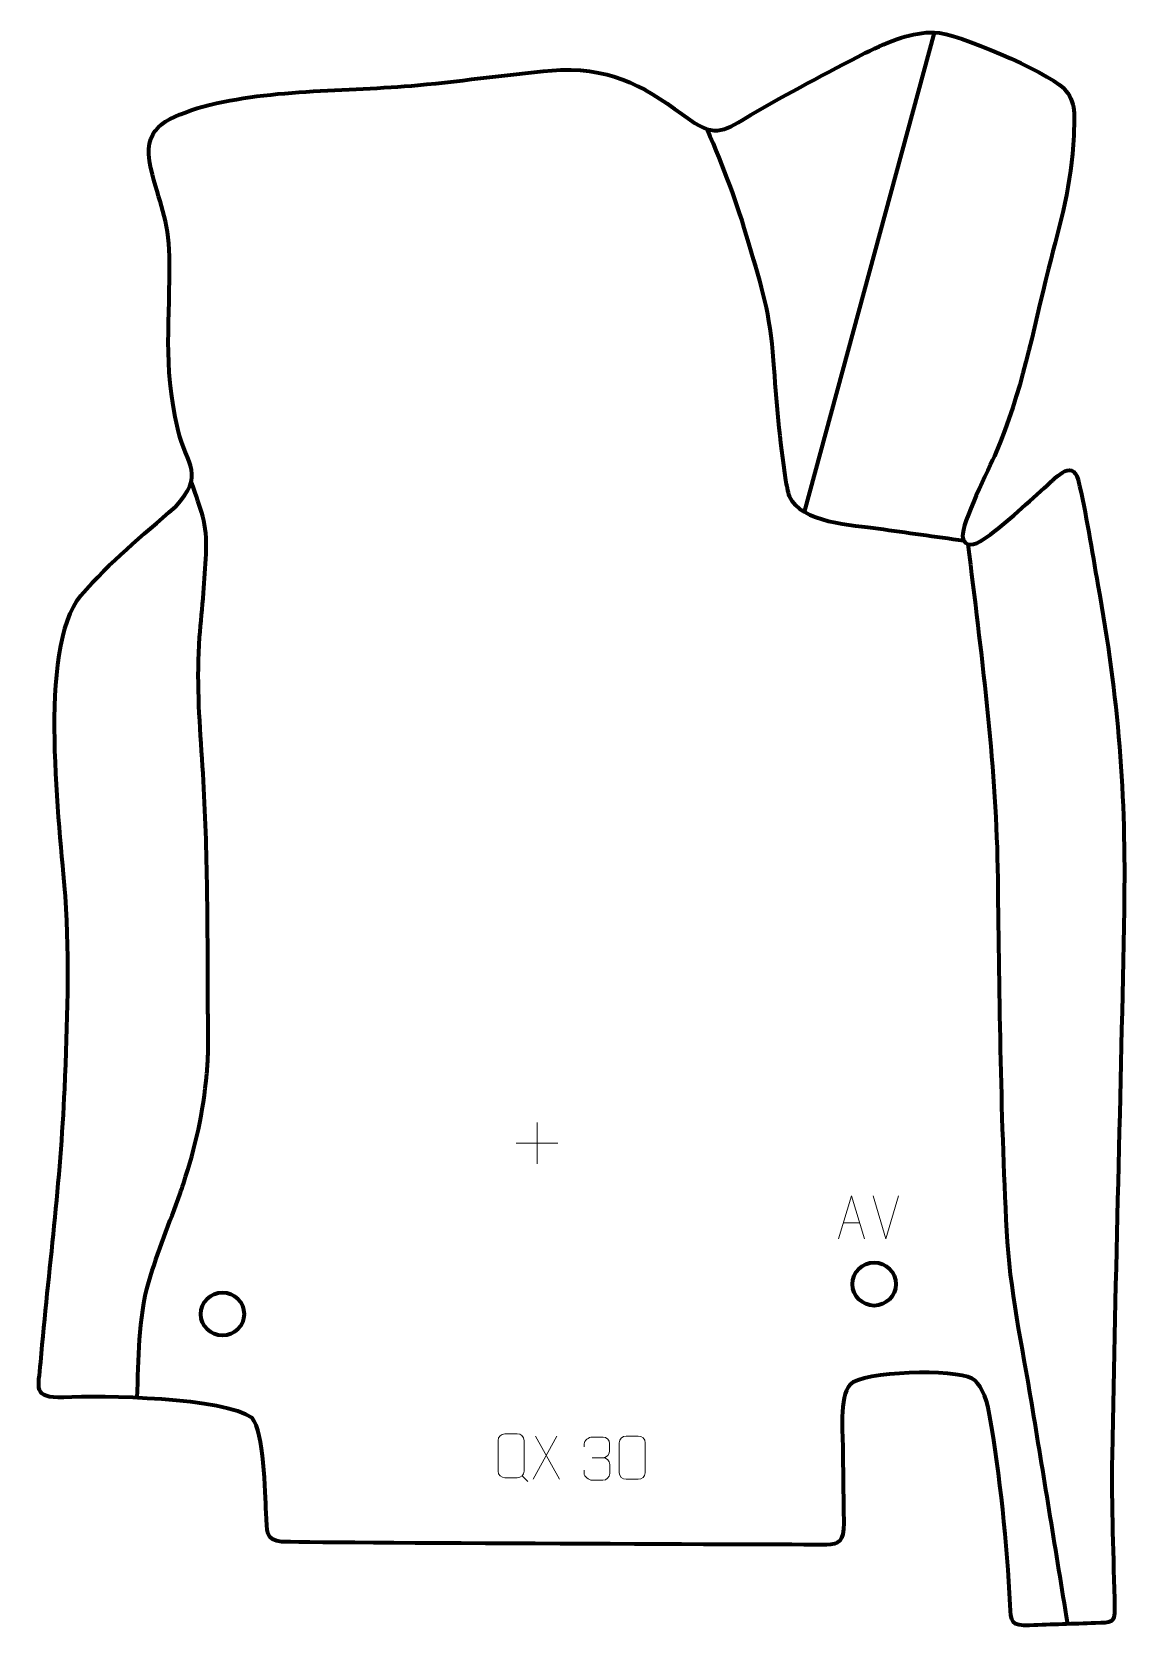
# Model space of a CAD drawing. Header units: millimetres. Extents: x -617 to 15, y 15 to 936.
import ezdxf

# ---------------------------------------------------------------- set-up
doc = ezdxf.new("R2010")
doc.units = ezdxf.units.MM
doc.header["$MEASUREMENT"] = 0
doc.layers.add('layer 2', color=7, linetype='Continuous')
doc.layers.add('layer 3', color=7, linetype='Continuous')

msp = doc.modelspace()

# ---------------------------------------------------------------- linework, layer by layer
at = {"layer": 'layer 2', "color": 142, "lineweight": 200}
for centre in [(-130.2747, 212.3551), (-507.174, 195.0245)]:
    msp.add_ellipse(centre, major_axis=(0, 12.5), ratio=1, dxfattribs=at)
at = {"layer": 'layer 2', "color": 142, "lineweight": 158}
msp.add_open_spline([(-170.5684, 658.8043), (-170.5684, 658.8043), (-95.3629, 936.087), (-95.3629, 936.087)], degree=3, dxfattribs=at)
for points, knots in [([(-227.0382, 880.2541), (-217.2712, 857.4608), (-209.8986, 838.194), (-202.9159, 814.324), (-202.9159, 814.324), (-195.3125, 788.3322), (-190.6245, 773.9605), (-188.6263, 746.324), (-188.6263, 746.324), (-186.9483, 723.1166), (-185.0262, 700.2098), (-181.4656, 677.1942), (-181.4656, 677.1942), (-181.0125, 674.383), (-180.41, 670.5559), (-179.3798, 667.9085), (-179.3798, 667.9085), (-172.7463, 652.6068), (-142.4179, 651.194), (-127.9312, 649.2298), (-127.9312, 649.2298), (-111.4447, 646.9199), (-94.9582, 644.6105), (-78.4717, 642.3009)], [0, 0, 0, 0, 0.14285714, 0.14285714, 0.14285714, 0.14285714, 0.28571429, 0.28571429, 0.28571429, 0.28571429, 0.42857143, 0.42857143, 0.42857143, 0.42857143, 0.57142857, 0.57142857, 0.57142857, 0.57142857, 0.71428571, 0.71428571, 0.71428571, 0.71428571, 1, 1, 1, 1]), ([(-556.5934, 146.5618), (-555.327, 169.0037), (-556.0945, 191.9361), (-549.7689, 213.7082), (-549.7689, 213.7082), (-544.7523, 230.9748), (-537.7328, 247.7347), (-531.6963, 264.6649), (-531.6963, 264.6649), (-531.0413, 266.5291), (-530.4048, 268.3897), (-529.783, 270.2652), (-529.783, 270.2652), (-522.6468, 292.0517), (-518.3234, 311.1679), (-516.2099, 334.0595), (-516.2099, 334.0595), (-515.8725, 337.852), (-515.6528, 341.5712), (-515.5228, 345.3755), (-515.5228, 345.3755), (-515.3921, 349.8455), (-515.3833, 354.2885), (-515.4153, 358.7594), (-515.4153, 358.7594), (-515.4374, 361.0915), (-515.4703, 363.423), (-515.5041, 365.7549), (-515.5041, 365.7549), (-515.5784, 370.7087), (-515.642, 375.6549), (-515.6578, 380.6095), (-515.6578, 380.6095), (-515.6654, 425.8414), (-515.9235, 470.8808), (-518.912, 516.0399), (-518.912, 516.0399), (-520.5852, 539.8098), (-522.0685, 562.4776), (-520.415, 586.344), (-520.415, 586.344), (-519.6981, 594.899), (-518.7726, 603.4263), (-518.1011, 611.988), (-518.1011, 611.988), (-517.5306, 619.494), (-517.0449, 626.9787), (-516.6793, 634.4978), (-516.6793, 634.4978), (-515.8259, 653.2534), (-519.5592, 659.3906), (-525.2411, 676.3934)], [0, 0, 0, 0, 0.07142857, 0.07142857, 0.07142857, 0.07142857, 0.14285714, 0.14285714, 0.14285714, 0.14285714, 0.21428571, 0.21428571, 0.21428571, 0.21428571, 0.28571429, 0.28571429, 0.28571429, 0.28571429, 0.35714286, 0.35714286, 0.35714286, 0.35714286, 0.42857143, 0.42857143, 0.42857143, 0.42857143, 0.5, 0.5, 0.5, 0.5, 0.57142857, 0.57142857, 0.57142857, 0.57142857, 0.64285714, 0.64285714, 0.64285714, 0.64285714, 0.71428571, 0.71428571, 0.71428571, 0.71428571, 0.78571429, 0.78571429, 0.78571429, 0.78571429, 0.85714286, 0.85714286, 0.85714286, 0.85714286, 1, 1, 1, 1]), ([(-76.0292, 640.1214), (-68.5142, 577.7359), (-60.053, 515.9201), (-58.926, 452.9673), (-58.926, 452.9673), (-57.9936, 382.9463), (-57.3546, 313.0748), (-53.7603, 243.1116), (-53.7603, 243.1116), (-51.9838, 209.2745), (-44.8951, 176.7565), (-39.296, 143.4719), (-39.296, 143.4719), (-32.5919, 102.3779), (-25.8866, 61.2842), (-19.1818, 20.1904), (-19.1818, 20.1904), (-19.1818, 20.1904), (-18.4548, 15.7345), (-18.4548, 15.7345)], [0, 0, 0, 0, 0.16666667, 0.16666667, 0.16666667, 0.16666667, 0.33333333, 0.33333333, 0.33333333, 0.33333333, 0.5, 0.5, 0.5, 0.5, 0.66666667, 0.66666667, 0.66666667, 0.66666667, 1, 1, 1, 1])]:
    msp.add_open_spline(points, degree=3, knots=knots, dxfattribs=at)
at = {"layer": 'layer 2', "color": 250, "lineweight": 9}
for points in [[(-325.2386, 305.8161), (-325.2386, 305.8161), (-325.2386, 281.8382), (-325.2386, 281.8382)], [(-337.2275, 293.8271), (-337.2275, 293.8271), (-313.2496, 293.8271), (-313.2496, 293.8271)], [(-123.4817, 238.4838), (-123.4817, 238.4838), (-130.8035, 263.4374), (-130.8035, 263.4374)], [(-116.1598, 263.4374), (-116.1598, 263.4374), (-123.4816, 238.4838), (-123.4816, 238.4838)], [(-148.1186, 247.7405), (-148.1186, 247.7405), (-138.6229, 247.7405), (-138.6229, 247.7405)], [(-313.809, 124.4548), (-313.809, 124.4548), (-327.5496, 99.559), (-327.5496, 99.559)], [(-326.095, 124.4548), (-326.095, 124.4548), (-312.3544, 99.5013), (-312.3544, 99.5013)], [(-293.285, 111.9396), (-293.285, 111.9396), (-287.0886, 111.9396), (-287.0886, 111.9396)], [(-333.8779, 101.4304), (-333.8779, 101.4304), (-330.6677, 98.2235), (-330.6677, 98.2235)]]:
    msp.add_open_spline(points, degree=3, dxfattribs=at)
for points, knots in [([(-150.8412, 238.4911), (-150.8412, 238.4911), (-143.4702, 263.4446), (-143.4702, 263.4446), (-143.4702, 263.4446), (-143.4702, 263.4446), (-135.9003, 238.4911), (-135.9003, 238.4911)], [0, 0, 0, 0, 0.33333333, 0.33333333, 0.33333333, 0.33333333, 1, 1, 1, 1]), ([(-343.808, 125.7318), (-341.4402, 125.7318), (-339.0722, 125.7318), (-336.7042, 125.7318), (-336.7042, 125.7318), (-334.7224, 125.768), (-332.6951, 124.2495), (-332.668, 121.7679), (-332.668, 121.7679), (-332.6683, 115.9173), (-332.6683, 110.0664), (-332.668, 104.215), (-332.668, 104.215), (-332.8102, 101.8497), (-334.5177, 100.3434), (-336.7042, 100.3324), (-336.7042, 100.3324), (-339.0782, 100.3329), (-341.452, 100.3329), (-343.8255, 100.3324), (-343.8255, 100.3324), (-345.7854, 100.2252), (-347.7932, 102.1437), (-347.7817, 104.1974), (-347.7817, 104.1974), (-347.7814, 110.0714), (-347.7814, 115.9452), (-347.7817, 121.8186), (-347.7817, 121.8186), (-347.7774, 123.9952), (-345.9992, 125.7455), (-343.808, 125.7318)], [0, 0, 0, 0, 0.11111111, 0.11111111, 0.11111111, 0.11111111, 0.22222222, 0.22222222, 0.22222222, 0.22222222, 0.33333333, 0.33333333, 0.33333333, 0.33333333, 0.44444444, 0.44444444, 0.44444444, 0.44444444, 0.55555556, 0.55555556, 0.55555556, 0.55555556, 0.66666667, 0.66666667, 0.66666667, 0.66666667, 0.77777778, 0.77777778, 0.77777778, 0.77777778, 1, 1, 1, 1]), ([(-297.9947, 118.1848), (-297.9947, 118.1848), (-297.9947, 120.042), (-297.9947, 120.042), (-297.9947, 120.042), (-298.009, 121.7839), (-295.3445, 123.902), (-293.2854, 123.8793), (-293.2854, 123.8793), (-291.2213, 123.8793), (-289.1573, 123.8793), (-287.0936, 123.8793), (-287.0936, 123.8793), (-284.8991, 123.8881), (-283.3008, 122.0413), (-283.2564, 120.1292), (-283.2564, 120.1292), (-283.2568, 118.6941), (-283.2568, 117.259), (-283.2564, 115.8235), (-283.2564, 115.8235), (-283.305, 114.17), (-284.9076, 111.94), (-287.1059, 111.95), (-287.1059, 111.95), (-284.9022, 111.9388), (-283.2942, 110.1356), (-283.2402, 108.0761), (-283.2402, 108.0761), (-283.2406, 106.2914), (-283.2406, 104.5067), (-283.2402, 102.7216), (-283.2402, 102.7216), (-283.2301, 100.6602), (-285.285, 98.8971), (-287.1059, 98.9052), (-287.1059, 98.9052), (-289.1712, 98.9055), (-291.2364, 98.9055), (-293.302, 98.9052), (-293.302, 98.9052), (-295.4706, 98.9167), (-298.0016, 101.3169), (-298.0202, 102.7787), (-298.0202, 102.7787), (-298.0202, 102.7787), (-298.0202, 104.6873), (-298.0202, 104.6873)], [0, 0, 0, 0, 0.07692308, 0.07692308, 0.07692308, 0.07692308, 0.15384615, 0.15384615, 0.15384615, 0.15384615, 0.23076923, 0.23076923, 0.23076923, 0.23076923, 0.30769231, 0.30769231, 0.30769231, 0.30769231, 0.38461538, 0.38461538, 0.38461538, 0.38461538, 0.46153846, 0.46153846, 0.46153846, 0.46153846, 0.53846154, 0.53846154, 0.53846154, 0.53846154, 0.61538462, 0.61538462, 0.61538462, 0.61538462, 0.69230769, 0.69230769, 0.69230769, 0.69230769, 0.76923077, 0.76923077, 0.76923077, 0.76923077, 0.84615385, 0.84615385, 0.84615385, 0.84615385, 1, 1, 1, 1]), ([(-273.7675, 124.4389), (-271.4014, 124.4389), (-269.0349, 124.4389), (-266.6684, 124.4389), (-266.6684, 124.4389), (-264.6879, 124.4745), (-262.6619, 122.9802), (-262.6348, 120.5381), (-262.6348, 120.5381), (-262.6352, 114.7807), (-262.6352, 109.0229), (-262.6348, 103.2647), (-262.6348, 103.2647), (-262.7769, 100.9371), (-264.4833, 99.4548), (-266.6684, 99.444), (-266.6684, 99.444), (-269.0408, 99.4444), (-271.4132, 99.4444), (-273.7852, 99.444), (-273.7852, 99.444), (-275.7437, 99.3384), (-277.7501, 101.2263), (-277.7387, 103.2473), (-277.7387, 103.2473), (-277.7383, 109.0279), (-277.7383, 114.8082), (-277.7387, 120.588), (-277.7387, 120.588), (-277.7344, 122.73), (-275.9573, 124.4525), (-273.7675, 124.4389)], [0, 0, 0, 0, 0.11111111, 0.11111111, 0.11111111, 0.11111111, 0.22222222, 0.22222222, 0.22222222, 0.22222222, 0.33333333, 0.33333333, 0.33333333, 0.33333333, 0.44444444, 0.44444444, 0.44444444, 0.44444444, 0.55555556, 0.55555556, 0.55555556, 0.55555556, 0.66666667, 0.66666667, 0.66666667, 0.66666667, 0.77777778, 0.77777778, 0.77777778, 0.77777778, 1, 1, 1, 1])]:
    msp.add_open_spline(points, degree=3, knots=knots, dxfattribs=at)
at = {"layer": 'layer 3', "color": 242, "lineweight": 158}
msp.add_open_spline([(-157.7333, 61.599), (-150.9218, 61.7019), (-147.6877, 63.6232), (-147.8561, 74.0926), (-147.8561, 74.0926), (-148.0794, 87.9741), (-148.3316, 101.5713), (-148.358, 115.4767), (-148.358, 115.4767), (-148.4335, 124.6961), (-150.5137, 147.304), (-144.299, 154.1273), (-144.299, 154.1273), (-136.9048, 162.2455), (-83.5954, 163.1304), (-73.7833, 157.809), (-73.7833, 157.809), (-69.0343, 154.7677), (-65.8057, 148.6491), (-63.4814, 136.7892), (-63.4814, 136.7892), (-57.5375, 101.7805), (-53.2688, 62.3121), (-51.6373, 26.8444), (-51.6373, 26.8444), (-51.2618, 16.7786), (-50.8789, 14.5653), (-40.3481, 15.0039), (-40.3481, 15.0039), (-27.6261, 15.5339), (-15.0276, 15.7643), (-2.3537, 16.287), (-2.3537, 16.287), (7.0368, 16.6912), (8.9153, 15.8532), (8.7426, 24.8774), (8.7426, 24.8774), (8.1775, 54.4102), (6.8733, 83.7245), (7.2996, 113.2989), (7.2996, 113.2989), (9.2114, 218.5001), (12.3648, 323.7128), (14.2384, 428.9442), (14.2384, 428.9442), (15.4398, 494.9913), (10.9402, 551.553), (-0.8788, 616.5515), (-0.8788, 616.5515), (-4.4802, 636.468), (-7.5968, 657.947), (-12.3209, 677.4533), (-12.3209, 677.4533), (-16.0446, 690.0816), (-26.1777, 677.5788), (-31.7611, 672.6703), (-31.7611, 672.6703), (-42.6867, 663.0654), (-55.7707, 650.5248), (-67.5442, 642.621), (-67.5442, 642.621), (-71.6494, 639.9283), (-78.251, 637.4492), (-79.1244, 644.7644), (-79.1244, 644.7644), (-79.9606, 651.7674), (-63.6983, 684.3571), (-59.9171, 692.9532), (-59.9171, 692.9532), (-44.9371, 727.99), (-38.5986, 762.873), (-29.4432, 799.5284), (-29.4432, 799.5284), (-22.5064, 827.0158), (-16.1379, 847.6256), (-14.881, 876.3945), (-14.881, 876.3945), (-14.5063, 886.6202), (-13.0429, 896.1691), (-20.6677, 903.8589), (-20.6677, 903.8589), (-31.3659, 913.8288), (-82.2474, 935.772), (-95.3629, 936.087), (-95.3629, 936.087), (-108.5558, 936.4038), (-120.5674, 931.3306), (-135.5239, 924.2134), (-135.5239, 924.2134), (-157.4892, 912.7801), (-180.2288, 900.8986), (-201.5585, 888.3928), (-201.5585, 888.3928), (-215.9493, 879.8834), (-221.9284, 874.7612), (-236.7215, 885.5481), (-236.7215, 885.5481), (-261.3581, 903.5127), (-279.6173, 915.2564), (-311.3916, 914.4963), (-311.3916, 914.4963), (-338.8271, 912.3156), (-366.5808, 908.1804), (-394.1062, 905.586), (-394.1062, 905.586), (-434.8076, 901.8552), (-483.0947, 903.6396), (-521.7665, 892.2499), (-521.7665, 892.2499), (-540.7738, 885.7977), (-554.1181, 880.7292), (-548.5959, 857.5224), (-548.5959, 857.5224), (-543.9808, 838.1274), (-538.146, 827.8056), (-537.812, 806.4457), (-537.812, 806.4457), (-537.2259, 768.963), (-541.8528, 745.1659), (-533.0607, 706.789), (-533.0607, 706.789), (-527.5308, 685.1215), (-517.0179, 680.6401), (-534.4226, 661.8297), (-534.4226, 661.8297), (-553.902, 644.451), (-571.7423, 630.5664), (-589.0672, 610.4856), (-589.0672, 610.4856), (-614.4959, 580.0195), (-601.0092, 476.5719), (-598.0438, 436.6476), (-598.0438, 436.6476), (-595.4508, 397.9494), (-596.7977, 363.8219), (-598.4312, 325.2907), (-598.4312, 325.2907), (-600.6383, 271.7467), (-607.6927, 220.3748), (-612.2693, 167.2269), (-612.2693, 167.2269), (-613.4976, 151.7147), (-617.4027, 146.5747), (-598.962, 146.694), (-598.962, 146.694), (-577.3074, 148.087), (-505.522, 146.6185), (-490.0723, 134.9499), (-490.0723, 134.9499), (-482.9299, 127.0473), (-482.6182, 91.7013), (-481.8878, 80.0523), (-481.8878, 80.0523), (-481.2076, 69.2041), (-482.3279, 64.1847), (-472.968, 63.3678), (-472.968, 63.3678), (-463.6081, 62.5509), (-157.7333, 61.599), (-157.7333, 61.599)], degree=3, knots=[0, 0, 0, 0, 0.02439024, 0.02439024, 0.02439024, 0.02439024, 0.04878049, 0.04878049, 0.04878049, 0.04878049, 0.07317073, 0.07317073, 0.07317073, 0.07317073, 0.09756098, 0.09756098, 0.09756098, 0.09756098, 0.12195122, 0.12195122, 0.12195122, 0.12195122, 0.14634146, 0.14634146, 0.14634146, 0.14634146, 0.17073171, 0.17073171, 0.17073171, 0.17073171, 0.19512195, 0.19512195, 0.19512195, 0.19512195, 0.2195122, 0.2195122, 0.2195122, 0.2195122, 0.24390244, 0.24390244, 0.24390244, 0.24390244, 0.26829268, 0.26829268, 0.26829268, 0.26829268, 0.29268293, 0.29268293, 0.29268293, 0.29268293, 0.31707317, 0.31707317, 0.31707317, 0.31707317, 0.34146341, 0.34146341, 0.34146341, 0.34146341, 0.36585366, 0.36585366, 0.36585366, 0.36585366, 0.3902439, 0.3902439, 0.3902439, 0.3902439, 0.41463415, 0.41463415, 0.41463415, 0.41463415, 0.43902439, 0.43902439, 0.43902439, 0.43902439, 0.46341463, 0.46341463, 0.46341463, 0.46341463, 0.48780488, 0.48780488, 0.48780488, 0.48780488, 0.51219512, 0.51219512, 0.51219512, 0.51219512, 0.53658537, 0.53658537, 0.53658537, 0.53658537, 0.56097561, 0.56097561, 0.56097561, 0.56097561, 0.58536585, 0.58536585, 0.58536585, 0.58536585, 0.6097561, 0.6097561, 0.6097561, 0.6097561, 0.63414634, 0.63414634, 0.63414634, 0.63414634, 0.65853659, 0.65853659, 0.65853659, 0.65853659, 0.68292683, 0.68292683, 0.68292683, 0.68292683, 0.70731707, 0.70731707, 0.70731707, 0.70731707, 0.73170732, 0.73170732, 0.73170732, 0.73170732, 0.75609756, 0.75609756, 0.75609756, 0.75609756, 0.7804878, 0.7804878, 0.7804878, 0.7804878, 0.80487805, 0.80487805, 0.80487805, 0.80487805, 0.82926829, 0.82926829, 0.82926829, 0.82926829, 0.85365854, 0.85365854, 0.85365854, 0.85365854, 0.87804878, 0.87804878, 0.87804878, 0.87804878, 0.90243902, 0.90243902, 0.90243902, 0.90243902, 0.92682927, 0.92682927, 0.92682927, 0.92682927, 0.95121951, 0.95121951, 0.95121951, 0.95121951, 1, 1, 1, 1], dxfattribs=at)

doc.saveas('drawing.dxf')
